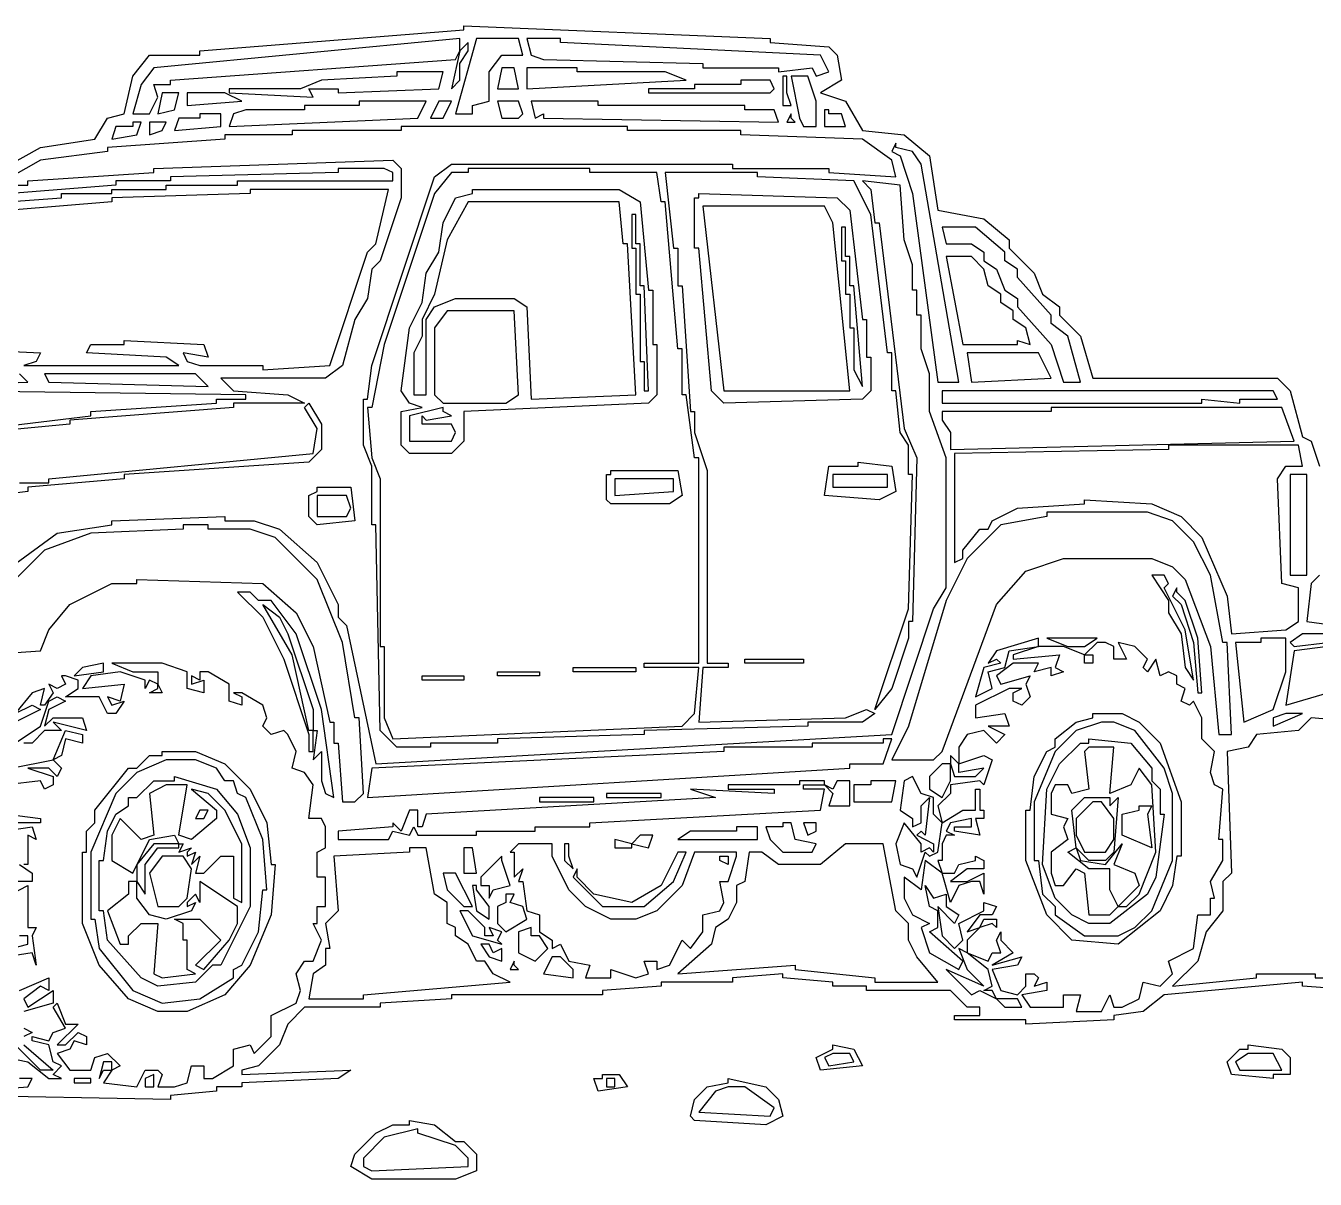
# Model space of a CAD drawing. Header units: millimetres. Extents: x 0 to 280, y -111 to 103.
# Drawn here: x 40.1 to 108.7, y 0.4 to 61.9 of the extents above; entities that cross this region are included whole.
import ezdxf

# ---------------------------------------------------------------- set-up
doc = ezdxf.new("R2010")
doc.units = ezdxf.units.MM
doc.layers.add('CAMISETA_4X4', color=7, linetype='CONTINUOUS')

msp = doc.modelspace()

# ---------------------------------------------------------------- linework, layer by layer
at = {"layer": 'CAMISETA_4X4', "color": 7}
for points in [[(38.852, 54.258), (40.861, 55.375), (43.764, 55.821), (44.434, 56.938), (45.327, 57.161), (45.774, 59.171), (46.667, 60.287), (49.346, 60.287), (49.346, 60.51), (63.413, 61.627), (63.413, 61.85), (79.713, 61.18), (79.713, 60.957), (82.839, 60.734), (83.285, 60.287), (83.509, 58.947), (82.392, 58.278), (83.732, 57.831), (84.625, 56.268), (86.858, 56.045), (88.198, 54.928), (88.644, 52.026), (91.1, 51.579), (92.44, 50.463), (92.44, 50.016), (93.78, 48.676), (94.226, 47.56), (95.12, 46.89), (95.12, 46.443), (96.236, 45.327), (96.906, 43.094), (106.73, 43.094), (107.4, 42.424), (108.07, 39.968), (108.517, 39.745), (108.963, 38.405)], [(39.298, 33.046), (41.754, 34.833), (44.657, 35.279), (44.657, 35.502), (50.686, 35.726), (50.686, 35.502), (52.249, 35.502), (53.589, 35.056), (55.598, 33.27), (56.715, 31.037), (56.715, 30.367), (57.161, 29.92), (58.724, 22.552), (86.188, 24.115), (88.421, 30.813), (89.091, 31.93), (89.091, 38.852), (88.198, 41.308), (88.198, 43.317), (87.751, 44.657), (87.751, 46.443), (87.528, 46.443), (87.528, 47.783), (87.305, 47.783), (87.305, 49.123), (86.858, 50.463), (86.635, 53.365), (84.625, 53.589), (85.072, 53.142), (85.295, 51.356), (85.518, 51.356), (86.858, 40.415), (87.528, 38.852), (87.305, 30.144), (87.081, 30.144), (87.081, 29.25), (86.188, 26.571), (85.295, 25.455), (87.081, 30.813), (87.305, 37.959), (87.081, 37.959), (87.081, 39.522), (86.635, 40.191), (86.411, 42.424), (86.188, 42.424), (86.188, 44.434), (85.965, 44.434), (85.072, 51.802), (84.179, 53.589), (79.043, 53.812), (79.043, 54.035), (74.131, 54.035), (74.577, 50.016), (74.801, 50.016), (74.801, 48.006), (75.024, 48.006), (75.47, 41.308), (75.694, 41.308), (75.694, 40.191), (76.364, 38.182), (76.364, 27.911), (77.48, 27.911), (77.48, 27.687), (76.14, 27.687), (75.917, 24.785), (83.732, 25.008), (84.848, 25.455), (85.295, 25.231), (84.625, 24.785), (81.722, 24.785), (81.722, 24.561), (73.014, 24.338), (73.014, 24.115), (65.199, 23.892), (65.199, 23.668), (61.627, 23.668), (61.627, 23.445), (59.841, 23.445), (58.947, 24.338), (58.724, 35.279), (58.501, 35.279), (58.501, 38.405), (58.054, 39.522), (58.054, 41.978), (58.278, 41.978), (58.501, 43.764), (61.85, 53.812), (62.743, 54.482), (77.703, 54.482), (77.703, 54.258), (82.839, 54.258), (82.839, 54.035), (86.411, 53.812), (86.188, 54.705), (84.625, 55.821), (78.15, 56.045), (78.15, 56.268), (72.121, 56.268), (72.121, 56.491), (60.064, 56.491), (60.064, 56.268), (54.258, 56.268), (54.258, 56.045), (50.686, 56.045), (50.686, 55.821), (44.434, 55.375), (44.434, 55.152), (40.861, 54.705), (39.298, 53.812)], [(39.298, 53.365), (40.191, 53.365), (40.191, 53.589), (46.89, 54.035), (46.89, 54.258), (59.617, 54.705), (60.064, 54.258), (60.064, 52.695), (58.947, 49.346), (58.501, 48.9), (58.278, 47.337), (57.608, 46.22), (56.938, 43.764), (56.045, 43.094), (50.463, 43.094), (51.132, 42.424), (54.035, 42.201), (54.928, 41.754), (51.132, 41.754), (51.132, 41.531), (42.424, 40.861), (42.424, 40.638), (37.735, 40.191)], [(39.075, 52.472), (41.978, 52.695), (41.978, 52.919), (44.657, 52.919), (44.657, 53.142), (47.56, 53.142), (47.56, 53.365), (51.356, 53.365), (51.356, 53.589), (59.617, 53.589), (59.617, 54.035), (59.171, 54.258), (56.715, 54.258), (56.715, 54.035), (47.783, 53.812), (47.783, 53.589), (44.88, 53.589), (44.88, 53.365), (39.298, 52.919)], [(36.396, 44.657), (40.861, 44.434), (40.638, 43.987), (39.968, 43.764), (48.23, 43.764), (47.56, 44.211), (43.317, 44.434), (43.541, 44.88), (45.327, 44.88), (45.327, 45.104), (49.569, 44.88), (49.793, 44.211), (48.453, 44.434), (48.676, 43.987), (49.346, 43.764), (52.695, 43.764), (52.695, 43.541), (56.268, 43.764), (58.278, 49.793), (58.724, 50.239), (59.394, 53.142), (52.026, 53.142), (52.026, 52.919), (44.657, 52.695), (44.657, 52.472), (39.298, 52.026)], [(33.493, 42.648), (40.191, 42.871), (39.745, 43.317)], [(36.172, 40.191), (43.541, 41.085), (43.541, 41.308), (50.239, 41.754), (50.239, 41.978), (51.802, 41.978), (51.802, 42.201), (35.726, 42.424)], [(39.745, 37.512), (41.308, 37.512), (41.308, 37.735), (55.375, 39.075), (55.598, 40.415), (54.928, 41.531), (55.152, 41.754), (55.821, 40.638), (55.821, 39.298), (55.152, 38.628), (45.327, 37.959), (45.327, 37.735), (40.191, 37.289), (40.191, 37.065), (36.619, 36.619)], [(37.735, 28.357), (40.861, 28.581), (41.308, 29.697), (42.424, 31.037), (44.657, 32.153), (45.997, 32.153), (45.997, 32.376), (52.695, 32.153), (54.482, 30.59), (55.375, 28.804), (56.268, 24.785), (56.491, 24.785), (56.491, 23.668), (56.715, 23.668), (56.938, 20.542), (57.608, 20.542), (58.054, 20.989), (57.831, 25.008), (57.608, 25.008), (56.938, 29.027), (55.598, 32.376), (53.365, 34.609), (52.026, 35.056), (49.793, 35.056), (49.793, 35.279), (48.453, 35.279), (48.453, 35.056), (43.541, 34.833), (41.085, 33.939), (39.298, 32.153)], [(108.963, 32.6), (108.517, 32.153), (108.293, 30.144), (109.856, 29.92)], [(39.075, 6.922), (40.191, 6.699), (41.308, 5.805), (41.978, 5.805), (41.531, 6.029), (41.978, 6.475), (41.531, 6.699), (41.308, 7.592), (40.415, 7.815), (40.415, 8.038), (41.308, 7.815), (41.531, 8.262), (42.201, 8.485), (41.531, 9.601), (41.754, 9.825), (42.201, 8.708), (42.871, 8.708), (41.754, 7.592), (42.201, 7.592), (42.871, 8.262), (43.317, 8.038), (43.317, 7.592), (42.648, 7.815), (42.424, 7.368), (41.754, 7.145), (42.424, 6.252), (43.541, 6.252), (43.764, 6.922), (44.434, 7.145), (45.104, 6.475), (44.657, 6.252), (44.657, 6.699), (44.211, 6.699), (43.987, 5.805), (44.211, 6.252), (44.657, 6.252), (44.211, 5.582), (45.997, 5.359), (46.443, 6.252), (47.113, 6.252), (47.337, 6.029), (47.113, 5.359), (48.006, 5.359), (48.676, 5.582), (48.9, 6.475), (49.569, 6.475), (49.569, 5.805), (50.016, 5.805), (51.132, 6.475), (51.132, 7.368), (52.026, 7.592), (52.249, 7.145), (53.142, 8.038), (53.142, 9.155), (54.482, 9.825), (54.705, 10.494), (54.482, 11.388), (54.928, 12.057), (55.375, 12.057), (55.821, 13.174), (55.375, 14.067), (55.598, 14.067), (55.598, 14.96), (56.045, 14.96), (56.045, 16.523), (55.598, 16.523), (55.598, 17.863), (56.045, 18.086), (56.045, 19.203), (55.821, 19.649), (55.152, 19.649), (55.375, 21.435), (54.928, 22.105), (54.258, 22.329), (54.482, 23.222), (54.035, 24.115), (53.812, 24.338), (53.142, 24.115), (52.695, 24.561), (52.919, 25.008), (52.695, 25.678), (51.579, 26.348), (51.132, 26.348), (51.579, 26.124), (51.579, 25.678), (50.909, 25.901), (50.909, 26.794), (49.793, 27.464), (49.346, 27.464), (49.346, 27.018), (48.9, 27.241), (48.9, 26.794), (49.569, 27.018), (49.569, 26.348), (48.676, 26.571), (48.676, 27.464), (47.337, 27.911), (44.657, 27.911), (45.774, 27.464), (47.113, 27.464), (47.113, 26.794), (46.667, 27.018), (46.443, 26.571), (46.443, 27.018), (45.104, 27.464), (43.541, 27.241), (43.094, 26.571), (45.327, 26.794), (45.104, 25.901), (44.434, 26.124), (44.657, 25.678), (45.327, 25.901), (44.88, 25.231), (44.434, 25.231), (43.987, 26.124), (42.201, 26.124), (42.871, 26.571), (42.871, 27.018), (42.201, 27.241), (41.978, 27.241), (42.201, 26.794), (41.754, 26.571), (41.308, 26.794), (41.531, 26.348), (41.085, 25.678), (40.861, 25.678), (41.085, 26.571), (40.415, 26.348), (39.522, 25.231), (40.415, 25.678), (40.861, 25.455), (39.522, 24.785)], [(39.522, 23.668), (40.861, 24.561), (41.308, 25.901), (41.754, 26.124), (42.201, 25.901), (41.308, 25.455), (41.085, 24.561), (41.531, 25.008), (43.094, 25.008), (43.317, 24.338), (41.531, 24.785), (41.978, 24.338), (41.085, 24.338), (40.415, 23.668), (39.968, 23.668)], [(111.196, 24.785), (108.517, 25.008), (107.847, 24.338), (105.614, 24.115), (105.167, 23.445), (104.051, 23.222), (104.274, 16.746), (103.828, 16.3), (103.828, 14.737), (102.935, 13.62), (102.488, 12.057), (101.148, 10.718), (105.614, 11.164), (105.614, 11.388), (108.74, 11.388), (108.74, 11.164), (110.303, 11.164)], [(39.298, 22.329), (41.531, 22.775), (42.201, 24.338), (43.094, 24.115), (43.094, 23.668), (42.201, 23.892), (41.978, 22.998), (41.531, 22.775), (41.978, 22.329), (41.754, 21.882), (41.308, 22.329), (40.191, 22.329), (41.531, 21.882), (41.531, 21.435), (41.085, 21.212), (40.861, 21.659), (39.075, 21.435)], [(39.075, 19.872), (40.861, 19.649), (40.861, 19.426), (39.075, 19.426)], [(38.852, 18.979), (40.415, 19.203), (40.638, 18.533), (40.191, 18.756), (40.191, 17.193), (39.968, 17.193)], [(39.745, 17.193), (40.415, 16.746), (40.415, 16.3), (38.852, 16.3)], [(39.298, 15.63), (40.191, 16.077), (40.191, 13.844), (40.638, 13.844), (40.415, 13.397), (40.638, 11.834), (40.415, 12.504), (39.075, 12.281)], [(39.298, 12.727), (40.191, 12.951), (40.191, 13.397), (39.745, 13.397)], [(111.196, 10.494), (108.07, 10.718), (108.07, 10.941), (100.702, 10.271), (99.585, 9.378), (98.022, 9.155), (98.022, 8.931), (93.333, 8.708), (93.333, 8.931), (89.537, 8.931), (89.537, 9.155), (90.877, 9.155), (90.877, 9.601), (90.207, 9.601), (89.314, 10.494), (84.848, 10.494), (84.848, 10.718), (83.062, 10.718), (83.062, 10.941), (80.383, 11.164), (80.383, 11.388), (77.703, 11.164), (77.703, 10.941), (73.907, 10.941), (73.907, 10.718), (70.781, 10.494), (70.781, 10.271), (62.743, 10.271), (62.743, 10.048), (58.947, 9.825), (58.947, 9.601), (54.928, 9.601), (54.035, 8.708), (53.589, 7.592), (52.472, 6.475), (51.579, 6.252), (51.579, 6.029), (57.384, 6.252), (56.715, 5.805), (51.579, 5.582), (51.579, 5.359), (50.239, 5.359), (50.239, 5.136), (47.783, 4.912), (47.783, 4.689), (36.396, 4.912)], [(39.745, 10.494), (41.308, 11.164), (41.308, 10.494), (40.861, 10.718), (39.968, 10.048), (40.191, 9.601), (41.531, 10.494), (41.531, 9.825), (39.968, 9.378)], [(39.968, 8.485), (40.415, 8.262), (39.968, 8.038)], [(39.968, 7.592), (41.531, 6.252), (40.861, 6.252), (39.298, 7.815)], [(37.065, 5.136), (40.191, 5.359), (40.415, 5.805), (39.745, 5.805)]]:
    msp.add_lwpolyline(points, dxfattribs=at)
for points in [[(63.19, 61.18), (46.89, 59.617), (46.22, 58.724), (45.774, 57.161), (46.667, 57.161), (47.113, 58.054), (46.89, 58.724), (47.783, 58.724), (47.783, 58.947), (62.967, 60.064), (63.19, 60.51)], [(64.083, 61.18), (62.967, 57.161), (63.86, 57.161), (63.86, 57.608), (64.753, 57.831), (64.753, 59.394), (65.423, 60.287), (66.539, 60.287), (66.316, 61.18)], [(66.762, 61.18), (66.986, 60.287), (67.656, 60.064), (76.14, 59.841), (76.14, 59.617), (80.159, 59.617), (80.159, 59.394), (81.946, 59.617), (82.169, 59.171), (82.839, 59.394), (82.392, 60.287), (68.549, 60.957), (68.549, 61.18)], [(63.636, 60.957), (63.19, 60.51), (62.743, 58.501), (63.19, 58.947), (63.19, 59.841), (63.636, 60.51)], [(59.841, 59.394), (59.841, 59.171), (55.821, 58.947), (54.705, 58.501), (50.909, 58.501), (50.909, 58.278), (55.375, 58.054), (55.152, 58.501), (56.715, 58.501), (56.715, 58.278), (62.073, 58.501), (62.297, 59.394)], [(65.423, 59.617), (65.199, 58.501), (66.316, 58.501), (66.093, 59.617)], [(66.762, 59.617), (66.762, 58.501), (75.247, 58.947), (74.131, 59.394), (69.442, 59.394), (69.442, 59.617)], [(80.606, 59.171), (80.383, 59.171), (80.383, 57.608), (80.829, 57.608), (80.606, 58.278)], [(80.829, 59.171), (81.276, 56.938), (81.499, 56.491), (82.169, 56.491), (82.169, 57.831), (81.722, 59.171)], [(78.15, 58.947), (78.15, 58.724), (75.694, 58.724), (75.694, 58.501), (73.238, 58.501), (73.238, 58.278), (79.713, 58.278), (79.936, 58.501), (79.713, 58.947)], [(47.337, 58.278), (47.113, 57.161), (48.006, 57.384), (48.23, 58.278)], [(48.676, 58.278), (48.676, 57.608), (51.579, 57.831), (50.686, 58.278)], [(57.831, 57.831), (57.831, 57.608), (54.928, 57.608), (54.928, 57.384), (51.802, 57.384), (51.132, 57.161), (50.909, 56.491), (60.957, 56.938), (61.404, 57.831)], [(62.073, 57.831), (61.627, 56.938), (62.297, 56.938), (62.743, 57.831)], [(65.199, 57.831), (65.423, 56.938), (66.316, 56.938), (66.539, 57.161), (66.316, 57.831)], [(66.986, 57.831), (67.209, 56.938), (67.656, 57.161), (67.656, 56.938), (80.159, 56.715), (79.936, 57.384), (78.373, 57.384), (78.373, 57.608), (70.558, 57.608), (70.558, 57.831)], [(49.346, 57.161), (49.346, 56.938), (48.23, 56.938), (48.006, 56.268), (50.463, 56.491), (50.463, 57.161)], [(80.829, 57.161), (80.606, 56.715), (81.053, 56.715), (80.829, 56.938)], [(82.839, 57.384), (82.616, 57.384), (82.616, 56.491), (83.732, 56.491), (83.509, 57.161), (82.839, 57.161)], [(45.774, 56.715), (45.774, 56.491), (44.88, 56.491), (44.657, 55.821), (45.997, 56.045), (46.22, 56.715)], [(46.667, 56.715), (46.667, 56.045), (47.337, 56.268), (47.56, 56.715)], [(86.411, 55.598), (86.188, 55.152), (86.635, 54.928), (87.305, 52.919), (88.644, 42.871), (89.761, 42.871), (87.751, 54.482), (87.305, 55.152), (86.411, 55.375)], [(63.636, 54.258), (63.636, 54.035), (62.743, 54.035), (61.85, 52.919), (59.171, 44.88), (58.501, 41.531), (58.278, 41.531), (58.501, 38.852), (58.947, 37.735), (58.947, 28.804), (59.171, 28.804), (59.171, 25.008), (59.617, 23.892), (75.024, 24.561), (75.694, 25.231), (75.917, 27.687), (73.014, 27.687), (73.014, 27.911), (75.917, 27.911), (75.917, 38.852), (75.694, 38.852), (75.247, 42.201), (75.024, 42.201), (75.024, 44.657), (74.801, 44.657), (74.131, 52.472), (73.907, 52.472), (73.684, 54.035), (70.112, 54.035), (70.112, 54.258)], [(63.86, 53.142), (71.675, 53.142), (72.791, 52.472), (73.238, 47.783), (73.461, 47.783), (73.461, 44.88), (73.684, 44.88), (73.684, 42.201), (73.238, 41.754), (63.413, 41.308), (63.413, 39.745), (62.743, 39.075), (60.51, 39.075), (60.064, 39.522), (60.064, 41.308), (61.18, 41.531), (60.51, 41.754), (60.064, 42.424), (60.51, 45.774), (61.18, 47.113), (61.404, 48.676), (62.073, 49.793), (62.297, 51.356), (62.967, 52.695), (63.86, 52.919)], [(75.917, 52.919), (83.285, 52.695), (83.955, 52.026), (84.625, 46.22), (84.848, 46.22), (84.848, 44.211), (85.072, 44.211), (85.072, 42.424), (84.625, 41.978), (77.257, 41.754), (76.587, 42.424), (75.917, 50.016), (75.694, 50.016), (75.694, 52.695), (75.917, 52.695)], [(63.636, 52.472), (62.52, 50.463), (61.85, 47.56), (61.18, 46.22), (61.18, 45.327), (60.734, 44.434), (60.734, 42.201), (61.404, 42.201), (61.404, 46.22), (61.85, 46.89), (62.967, 47.337), (66.093, 47.337), (66.762, 46.89), (66.986, 41.978), (72.568, 42.201), (72.121, 50.239), (71.898, 50.239), (71.675, 52.472)], [(76.14, 52.249), (77.257, 42.424), (83.955, 42.424), (83.062, 51.356), (82.616, 52.249)], [(72.568, 51.802), (72.344, 51.802), (72.344, 50.016), (72.568, 50.016), (72.568, 47.56), (72.791, 47.56), (72.791, 43.987), (73.014, 43.987), (73.014, 42.424), (73.238, 42.424), (73.014, 48.006), (72.791, 48.006), (72.791, 50.239), (72.568, 50.239)], [(83.732, 51.132), (83.509, 51.132), (83.509, 49.346), (83.732, 49.346), (83.732, 47.56), (83.955, 47.56), (83.955, 45.774), (84.179, 45.774), (84.179, 43.541), (84.625, 42.648), (84.179, 48.006), (83.955, 48.006), (83.955, 49.569), (83.732, 49.569)], [(88.868, 51.132), (89.091, 50.239), (90.431, 50.239), (91.1, 49.793), (91.1, 49.346), (91.77, 48.9), (92.217, 47.783), (92.887, 47.337), (92.887, 46.89), (94.673, 44.88), (95.343, 42.871), (96.236, 42.871), (95.566, 45.327), (94.673, 45.997), (94.673, 46.443), (92.887, 48.453), (92.887, 48.9), (92.217, 49.346), (92.217, 49.793), (90.654, 51.132)], [(89.091, 49.569), (89.984, 44.88), (92.887, 44.88), (92.887, 45.104), (93.557, 44.88), (93.333, 45.774), (92.663, 46.22), (92.663, 46.667), (91.994, 47.113), (91.994, 47.56), (91.324, 48.006), (91.1, 48.9), (90.431, 49.569)], [(62.52, 46.667), (61.85, 45.774), (61.85, 42.201), (62.297, 41.754), (65.646, 41.754), (66.316, 42.201), (66.093, 46.667)], [(90.207, 44.434), (90.431, 42.871), (94.673, 43.094), (94.003, 44.434)], [(41.085, 43.317), (41.308, 42.871), (49.793, 42.648), (49.123, 43.317)], [(88.868, 42.424), (88.868, 41.754), (102.711, 41.754), (102.711, 41.978), (104.721, 41.754), (104.721, 41.978), (106.73, 41.978), (106.507, 42.424)], [(62.297, 41.531), (60.51, 41.085), (60.51, 39.745), (62.743, 39.745), (62.967, 40.191), (62.743, 40.638), (61.18, 40.638), (61.18, 41.085), (61.404, 40.861), (62.743, 41.085), (62.297, 41.308)], [(94.673, 41.531), (94.673, 41.308), (88.868, 41.308), (88.868, 40.861), (89.314, 40.191), (89.314, 39.298), (107.624, 39.745), (106.954, 41.531)], [(100.925, 39.522), (100.925, 39.298), (89.537, 39.075), (89.537, 33.27), (89.984, 33.493), (89.984, 33.939), (90.877, 35.056), (91.324, 35.056), (91.547, 35.502), (92.887, 36.172), (96.459, 36.396), (96.459, 36.619), (100.032, 36.396), (101.595, 35.726), (102.711, 34.609), (104.051, 31.483), (104.274, 29.474), (107.177, 29.697), (107.847, 30.144), (107.847, 31.93), (106.954, 32.153), (106.73, 37.735), (107.177, 38.405), (108.07, 38.405), (107.847, 39.522)], [(84.402, 38.628), (86.188, 38.405), (86.411, 37.065), (85.518, 36.619), (82.616, 36.842), (82.839, 38.405), (84.402, 38.405)], [(71.228, 38.182), (74.801, 38.182), (75.024, 36.842), (74.354, 36.396), (71.228, 36.396), (71.005, 36.619), (71.005, 37.959), (71.228, 37.959)], [(83.062, 37.959), (83.062, 37.289), (85.965, 37.289), (85.965, 37.959)], [(107.4, 37.959), (107.4, 32.6), (108.293, 32.6), (108.293, 37.959)], [(55.598, 37.289), (57.384, 37.289), (57.608, 35.502), (55.598, 35.279), (55.152, 35.726), (55.152, 36.842), (55.598, 37.065)], [(71.451, 37.735), (71.451, 36.842), (74.577, 37.065), (74.577, 37.735)], [(55.598, 36.842), (55.598, 35.726), (57.161, 35.726), (57.384, 36.172), (57.161, 36.842)], [(94.45, 35.949), (94.45, 35.726), (91.994, 35.279), (90.207, 33.493), (89.091, 31.26), (87.081, 24.561), (86.188, 22.775), (88.421, 22.775), (88.868, 23.222), (91.77, 31.037), (93.333, 32.823), (95.343, 33.493), (100.032, 33.493), (101.148, 33.046), (101.818, 32.376), (103.158, 28.804), (103.604, 24.115), (104.274, 24.115), (104.051, 29.027), (103.828, 29.027), (103.158, 32.6), (102.265, 34.386), (101.148, 35.502), (99.809, 35.949)], [(100.032, 32.6), (100.925, 31.26), (100.925, 30.59), (101.595, 29.474), (101.818, 27.687), (102.265, 27.018), (101.818, 29.697), (100.702, 31.93), (100.925, 32.153), (100.702, 32.6)], [(51.356, 31.707), (52.695, 30.367), (53.812, 28.134), (55.152, 24.115), (55.152, 23.222), (55.375, 23.222), (55.375, 24.338), (55.152, 24.338), (54.258, 28.357), (52.695, 31.037), (53.589, 30.367), (54.035, 29.474), (55.375, 25.455), (55.375, 24.338), (55.598, 24.338), (55.375, 22.775), (55.821, 23.222), (55.821, 21.659), (56.045, 20.989), (56.491, 20.766), (55.821, 25.455), (54.482, 29.474), (53.142, 31.26), (52.472, 31.26), (52.026, 31.707)], [(101.372, 31.93), (101.148, 31.483), (101.595, 31.037), (102.265, 29.027), (102.488, 26.348), (102.711, 26.348), (102.488, 29.25), (101.818, 31.26), (101.372, 31.707)], [(97.129, 29.027), (96.459, 28.357), (95.343, 28.804), (94.003, 28.804), (92.663, 28.357), (92.663, 28.134), (95.12, 28.357), (94.896, 27.687), (95.343, 27.464), (94.673, 27.241), (94.673, 27.687), (93.78, 27.464), (94.003, 27.911), (92.663, 27.911), (91.77, 27.241), (91.994, 26.794), (93.557, 27.241), (93.333, 26.794), (93.557, 26.124), (93.11, 25.678), (92.663, 25.901), (92.663, 26.348), (93.11, 26.571), (92.44, 26.571), (90.654, 25.678), (90.654, 25.008), (92.217, 25.231), (92.44, 24.561), (91.324, 24.561), (92.217, 24.115), (91.77, 23.668), (91.1, 24.338), (90.207, 24.115), (89.761, 23.445), (89.761, 22.552), (89.314, 22.998), (89.314, 22.552), (88.868, 22.552), (88.198, 21.882), (88.198, 21.212), (88.868, 20.766), (89.314, 21.659), (89.314, 22.552), (89.537, 21.882), (90.654, 21.882), (91.1, 22.329), (89.761, 22.105), (89.761, 22.552), (91.1, 22.998), (91.547, 22.775), (91.1, 21.435), (90.877, 21.659), (89.314, 21.435), (89.314, 20.989), (88.644, 20.319), (88.868, 19.426), (88.421, 19.872), (88.421, 20.766), (87.751, 20.989), (87.305, 21.882), (86.858, 21.659), (86.635, 20.096), (87.305, 19.649), (87.305, 19.203), (87.751, 19.426), (87.751, 20.319), (88.198, 20.766), (87.974, 18.756), (87.751, 18.979), (87.528, 18.756), (88.421, 18.309), (88.421, 17.863), (88.198, 18.086), (87.751, 17.863), (87.751, 18.309), (86.858, 19.426), (86.411, 18.309), (86.635, 17.193), (87.305, 16.97), (87.528, 16.523), (87.974, 17.863), (88.198, 17.64), (88.644, 17.863), (88.868, 19.426), (89.984, 20.096), (90.654, 20.096), (90.654, 21.212), (90.877, 21.212), (90.877, 20.096), (91.1, 20.096), (91.1, 19.649), (90.654, 19.649), (90.877, 18.756), (89.537, 18.979), (89.537, 19.203), (90.431, 19.203), (90.431, 19.649), (89.314, 19.426), (89.091, 18.979), (89.537, 18.756), (89.091, 18.756), (88.868, 18.309), (88.868, 17.416), (88.644, 17.416), (88.868, 16.746), (87.974, 17.416), (87.751, 15.853), (86.858, 16.523), (86.858, 15.407), (87.305, 14.514), (88.198, 14.067), (87.751, 13.844), (88.198, 12.504), (89.761, 11.611), (89.984, 12.057), (88.198, 13.62), (88.644, 13.844), (88.644, 14.737), (88.198, 14.96), (87.974, 16.077), (88.421, 15.407), (89.091, 15.63), (89.091, 14.96), (89.761, 14.514), (89.537, 14.067), (88.644, 14.96), (88.868, 13.397), (89.537, 12.727), (89.984, 13.174), (89.761, 14.067), (91.1, 14.737), (91.1, 15.183), (91.77, 14.96), (91.547, 14.514), (90.877, 14.514), (90.207, 13.62), (90.877, 13.844), (91.1, 14.29), (91.77, 14.29), (91.77, 13.844), (91.547, 14.067), (90.877, 13.844), (90.207, 13.174), (90.207, 12.504), (89.761, 12.727), (90.207, 11.611), (91.1, 10.718), (89.091, 11.611), (90.431, 10.271), (90.877, 10.494), (91.77, 10.048), (91.547, 10.494), (91.1, 10.494), (91.547, 10.718), (91.324, 11.611), (90.207, 12.504), (91.324, 12.057), (91.547, 12.504), (91.994, 12.504), (91.77, 13.174), (91.994, 13.62), (91.994, 13.174), (92.663, 12.504), (91.547, 11.834), (93.11, 12.281), (92.887, 11.834), (91.547, 11.611), (91.994, 10.494), (92.887, 10.271), (93.333, 10.718), (93.333, 11.388), (93.78, 11.388), (94.003, 11.164), (93.78, 10.718), (94.45, 10.941), (94.45, 10.494), (93.11, 10.271), (93.557, 9.601), (95.343, 9.601), (95.343, 10.271), (96.236, 10.271), (96.013, 9.378), (97.352, 9.378), (97.799, 10.271), (98.022, 9.601), (98.469, 9.601), (99.362, 10.048), (99.585, 10.941), (100.478, 10.718), (101.148, 11.388), (100.925, 12.057), (102.265, 12.727), (102.488, 14.514), (103.158, 14.514), (103.158, 15.407), (103.381, 15.407), (103.158, 16.3), (103.828, 17.416), (103.828, 18.533), (103.604, 18.533), (103.828, 21.212), (103.381, 21.435), (103.158, 22.105), (103.381, 23.222), (102.711, 23.892), (102.711, 25.008), (102.265, 25.901), (102.041, 25.678), (101.595, 25.901), (101.818, 26.571), (101.372, 26.794), (101.372, 27.241), (100.925, 27.464), (100.478, 27.241), (100.255, 28.134), (99.809, 27.464), (99.585, 27.687), (99.809, 28.134), (99.139, 28.804), (98.246, 29.027), (98.692, 28.134), (98.022, 28.134), (98.022, 28.804), (97.576, 29.027)], [(94.003, 29.25), (91.77, 28.581), (91.324, 27.911), (91.77, 28.134), (91.994, 27.911), (91.1, 27.687), (90.654, 26.124), (91.547, 26.571), (91.324, 27.464), (92.217, 27.687), (92.44, 28.581), (94.003, 28.804)], [(94.45, 29.25), (95.566, 28.804), (96.459, 28.804), (97.129, 29.25)], [(105.837, 29.25), (105.837, 29.027), (104.498, 29.027), (104.944, 24.785), (106.507, 25.455), (107.177, 27.464), (107.177, 29.25)], [(108.07, 29.474), (107.4, 29.027), (107.624, 28.804), (109.41, 29.027), (109.41, 28.804), (107.624, 28.581), (107.177, 25.678), (109.41, 26.348), (109.41, 27.241), (109.633, 27.241), (109.41, 29.474)], [(96.459, 28.357), (96.906, 28.357), (96.906, 27.911), (96.459, 27.911)], [(44.211, 27.911), (43.094, 27.687), (42.648, 27.241), (44.211, 27.464)], [(69.219, 27.687), (72.568, 27.687), (72.568, 27.464), (69.219, 27.464)], [(78.373, 28.134), (81.499, 28.134), (81.499, 27.911), (78.373, 27.911)], [(47.113, 26.794), (47.337, 26.348), (46.667, 26.348), (47.113, 26.571)], [(61.18, 27.241), (63.413, 27.241), (63.413, 27.018), (61.18, 27.018)], [(65.199, 27.464), (67.432, 27.464), (67.432, 27.241), (65.199, 27.241)], [(96.906, 25.231), (98.469, 25.231), (99.362, 24.785), (100.478, 23.668), (101.595, 20.542), (101.595, 17.64), (101.372, 17.64), (101.148, 16.077), (100.478, 14.737), (98.246, 12.951), (95.789, 13.174), (94.45, 14.514), (93.333, 17.416), (93.333, 20.096), (93.557, 20.096), (93.78, 21.882), (94.45, 23.222), (94.896, 23.445), (94.896, 23.892), (96.013, 24.785), (96.906, 25.008)], [(97.352, 24.785), (96.013, 24.338), (94.896, 23.222), (93.78, 20.542), (93.78, 17.416), (94.003, 17.416), (94.226, 15.63), (94.896, 14.96), (94.896, 14.514), (96.459, 13.397), (98.246, 13.397), (99.139, 13.844), (100.032, 14.737), (101.148, 17.416), (101.148, 20.989), (100.702, 22.329), (99.139, 24.338), (98.022, 24.785)], [(107.177, 25.231), (106.507, 25.008), (106.507, 24.561), (108.07, 25.231)], [(85.742, 23.892), (85.742, 23.668), (81.946, 23.668), (81.946, 23.445), (77.257, 23.445), (77.257, 23.222), (58.501, 22.329), (58.278, 20.766), (83.955, 22.329), (83.955, 22.552), (85.742, 22.552), (86.188, 23.892)], [(96.683, 23.892), (98.915, 23.668), (100.032, 22.329), (100.032, 21.659), (100.478, 21.212), (100.478, 19.872), (100.702, 19.872), (100.255, 16.523), (99.809, 15.63), (97.799, 14.067), (96.683, 14.067), (95.789, 14.514), (94.896, 15.407), (94.226, 17.193), (94.45, 21.212), (95.12, 22.552), (96.236, 23.668), (96.683, 23.668)], [(96.683, 23.445), (96.459, 23.222), (96.683, 21.212), (95.789, 20.989), (95.566, 21.435), (94.896, 21.435), (94.673, 20.989), (94.673, 19.872), (95.566, 19.649), (95.343, 19.203), (95.566, 18.533), (94.673, 17.863), (94.673, 16.746), (94.896, 16.077), (95.343, 16.077), (96.013, 16.97), (96.459, 16.746), (96.683, 14.514), (97.799, 14.514), (98.246, 14.96), (97.799, 15.853), (97.799, 16.97), (96.683, 16.97), (95.566, 17.863), (96.013, 18.086), (95.789, 20.096), (96.459, 20.766), (97.799, 20.766), (97.799, 20.319), (98.246, 20.766), (98.022, 17.863), (97.576, 17.416), (96.683, 17.416), (96.013, 18.086), (96.236, 17.416), (97.576, 17.193), (98.469, 18.309), (98.022, 17.193), (99.139, 16.746), (99.362, 16.077), (98.246, 14.96), (98.692, 14.96), (99.362, 15.63), (100.255, 17.863), (100.032, 21.435), (99.362, 22.329), (98.915, 21.435), (97.799, 20.989), (98.022, 23.445)], [(47.337, 23.222), (49.123, 23.222), (50.686, 22.552), (52.026, 21.212), (52.919, 19.426), (53.142, 17.193), (53.365, 17.193), (53.142, 14.514), (52.026, 11.834), (50.686, 10.271), (48.676, 9.378), (47.113, 9.378), (45.55, 10.048), (43.987, 11.834), (43.094, 14.067), (43.094, 17.863), (43.317, 17.863), (43.317, 18.979), (43.764, 19.426), (43.764, 20.096), (45.55, 22.329), (45.997, 22.329), (46.667, 22.998), (47.337, 22.998)], [(47.56, 22.775), (45.997, 22.105), (44.88, 20.989), (43.541, 17.863), (43.541, 14.29), (43.764, 14.29), (43.987, 12.727), (45.774, 10.494), (47.337, 9.825), (49.346, 10.048), (51.132, 11.164), (51.132, 11.611), (51.579, 11.834), (52.472, 13.62), (52.695, 15.853), (52.919, 15.853), (52.695, 18.533), (51.802, 20.766), (51.356, 20.989), (51.132, 21.659), (50.686, 21.659), (50.239, 22.329), (49.123, 22.775)], [(48.006, 21.882), (50.239, 21.212), (51.356, 19.872), (52.026, 18.086), (52.026, 14.96), (50.463, 11.834), (50.016, 11.834), (49.123, 10.941), (47.113, 10.718), (46.22, 11.164), (44.434, 13.174), (44.211, 14.737), (43.987, 14.737), (43.987, 17.416), (44.211, 17.416), (44.434, 18.979), (44.88, 19.872), (45.55, 20.319), (45.55, 20.766), (45.997, 20.766), (46.89, 21.659), (48.006, 21.659)], [(47.56, 21.435), (46.667, 20.989), (46.89, 18.756), (46.22, 18.533), (45.104, 19.649), (44.657, 18.756), (44.657, 17.416), (45.774, 16.746), (46.667, 18.533), (48.006, 18.756), (48.23, 18.309), (46.89, 18.309), (45.997, 17.193), (45.997, 16.3), (45.55, 16.3), (45.55, 15.63), (44.434, 14.737), (45.104, 12.951), (45.55, 12.951), (45.55, 13.397), (46.22, 14.067), (47.113, 14.067), (46.89, 11.388), (47.337, 11.164), (49.123, 11.388), (48.676, 11.611), (48.676, 13.174), (48.453, 13.174), (48.453, 14.067), (48.006, 14.29), (49.346, 14.29), (50.463, 13.174), (49.123, 11.834), (49.569, 11.611), (50.909, 13.174), (51.356, 14.067), (51.356, 14.96), (49.346, 16.3), (49.346, 15.183), (49.123, 15.63), (48.676, 15.183), (48.676, 14.96), (49.123, 15.183), (48.9, 14.737), (47.56, 14.29), (46.667, 14.514), (45.997, 15.407), (45.997, 16.3), (46.443, 15.63), (46.443, 17.193), (47.113, 18.086), (48.23, 18.086), (48.23, 18.309), (48.453, 18.309), (48.23, 17.863), (48.9, 18.086), (48.676, 17.863), (48.676, 17.64), (49.123, 17.863), (48.9, 17.193), (49.346, 17.64), (49.123, 16.746), (49.569, 16.746), (50.463, 17.64), (51.132, 17.64), (51.132, 15.407), (51.579, 15.183), (51.579, 18.309), (50.686, 20.096), (49.793, 20.989), (48.9, 21.212), (50.239, 20.096), (50.239, 19.649), (48.9, 18.533), (48.23, 18.756), (48.676, 21.435)], [(81.276, 21.659), (81.276, 21.435), (77.48, 21.435), (77.48, 21.212), (79.936, 21.212), (79.936, 20.989), (75.47, 21.212), (76.81, 20.766), (61.404, 19.872), (61.18, 19.203), (60.957, 19.203), (60.957, 20.096), (60.51, 20.096), (60.064, 18.979), (59.617, 19.426), (59.617, 19.203), (56.715, 18.979), (56.715, 18.533), (59.394, 18.533), (59.617, 18.979), (60.51, 18.756), (60.734, 19.203), (60.957, 18.756), (64.083, 18.756), (64.083, 18.979), (67.209, 18.979), (67.209, 19.203), (70.112, 19.203), (70.112, 19.426), (82.392, 20.096), (82.616, 21.212), (81.499, 21.212), (81.499, 21.435), (82.616, 21.435), (82.616, 21.659)], [(83.285, 21.659), (83.062, 21.212), (82.616, 21.435), (83.062, 20.989), (82.839, 20.319), (83.955, 20.319), (83.955, 21.659)], [(85.072, 21.659), (85.072, 21.435), (84.179, 21.435), (84.179, 20.542), (86.188, 20.542), (86.411, 21.659)], [(67.432, 20.766), (67.432, 20.542), (70.335, 20.542), (70.335, 20.766)], [(71.005, 20.989), (71.005, 20.766), (73.907, 20.766), (73.907, 20.989)], [(49.346, 20.096), (49.123, 19.649), (49.569, 19.649), (49.793, 20.096)], [(96.906, 20.542), (96.013, 19.649), (96.013, 18.756), (96.459, 17.863), (97.576, 17.863), (98.022, 18.533), (98.022, 19.649), (97.352, 20.542)], [(99.362, 20.319), (100.032, 20.319), (99.809, 19.872), (100.032, 18.086), (98.469, 18.756), (98.469, 19.872), (99.362, 20.096)], [(80.383, 19.426), (80.383, 19.203), (79.49, 19.203), (79.713, 18.533), (80.383, 17.863), (81.946, 17.863), (82.169, 18.309), (81.053, 18.533), (80.829, 19.426)], [(81.499, 19.426), (81.722, 18.756), (82.169, 18.979), (82.169, 19.426)], [(72.791, 18.756), (72.344, 18.309), (71.451, 18.533), (71.451, 18.086), (72.344, 18.086), (72.344, 18.309), (73.238, 18.086), (73.461, 18.756)], [(77.927, 19.203), (77.927, 18.979), (75.47, 18.979), (74.801, 18.533), (79.043, 18.533), (79.043, 19.203)], [(60.51, 18.086), (60.51, 17.863), (56.491, 17.64), (56.715, 14.737), (56.045, 14.067), (56.268, 12.727), (56.045, 12.727), (56.045, 11.834), (55.375, 11.388), (55.152, 10.048), (58.054, 10.048), (58.054, 10.271), (65.869, 10.941), (64.976, 11.388), (64.53, 12.057), (64.083, 12.057), (63.636, 12.951), (62.967, 13.397), (62.967, 13.844), (62.52, 14.067), (62.52, 15.183), (61.85, 15.63), (61.404, 18.086)], [(63.413, 18.086), (63.413, 16.746), (64.083, 16.746), (63.86, 18.086)], [(66.316, 18.309), (65.869, 17.863), (66.093, 17.863), (66.093, 16.523), (66.539, 16.97), (66.316, 16.3), (66.539, 16.3), (66.762, 14.737), (67.432, 14.514), (67.432, 13.62), (68.102, 13.174), (68.102, 12.727), (68.549, 12.951), (68.995, 12.057), (70.112, 11.834), (69.888, 11.164), (71.228, 11.164), (71.228, 11.611), (72.568, 11.164), (73.238, 11.388), (73.014, 12.057), (73.684, 12.057), (73.684, 11.611), (74.354, 11.834), (75.024, 13.174), (75.47, 12.727), (76.14, 13.62), (76.14, 14.514), (77.033, 14.737), (77.257, 15.183), (77.033, 16.3), (77.48, 16.3), (77.927, 17.64), (77.927, 17.863), (75.694, 17.863), (75.024, 16.077), (73.684, 14.737), (72.568, 14.29), (71.228, 14.29), (69.888, 14.96), (68.995, 15.853), (68.102, 17.64), (68.102, 18.309)], [(68.995, 18.309), (68.772, 18.309), (68.772, 17.416), (69.219, 16.97), (68.995, 17.64)], [(74.801, 17.863), (73.907, 16.077), (72.344, 15.183), (70.335, 15.63), (69.442, 16.523), (69.442, 16.97), (69.219, 16.523), (70.781, 14.96), (73.014, 14.96), (74.577, 16.3), (75.247, 17.863)], [(83.732, 18.309), (82.392, 17.193), (80.159, 17.193), (79.266, 17.863), (78.596, 17.863), (78.373, 16.3), (77.927, 16.077), (77.927, 15.183), (77.48, 14.29), (76.81, 13.844), (76.587, 12.951), (74.801, 11.388), (81.053, 11.834), (81.053, 11.611), (85.295, 11.164), (85.295, 10.941), (88.644, 10.941), (87.528, 12.281), (87.081, 13.174), (87.081, 14.067), (86.411, 14.737), (85.742, 18.309)], [(47.337, 17.64), (46.667, 16.746), (47.113, 14.96), (48.23, 14.96), (48.676, 15.407), (48.9, 16.97), (48.453, 17.64)], [(65.423, 17.64), (64.306, 16.523), (64.306, 16.077), (64.753, 16.077), (64.753, 15.407), (64.976, 15.853), (65.869, 16.077), (65.423, 17.416)], [(77.033, 17.64), (77.48, 17.64), (77.48, 17.193), (77.033, 17.416)], [(90.654, 17.64), (91.1, 17.416), (91.1, 16.97), (90.207, 16.97), (89.314, 16.3), (90.207, 16.3), (91.1, 16.746), (91.1, 15.63), (90.877, 16.3), (90.431, 16.3), (89.761, 16.077), (89.314, 15.183), (88.868, 16.746), (89.537, 16.746), (89.761, 17.193), (90.654, 17.416)], [(62.297, 16.746), (62.52, 15.853), (63.413, 14.96), (63.86, 14.96), (62.967, 16.746)], [(64.083, 16.077), (63.86, 16.077), (64.083, 14.737), (64.753, 14.29), (64.753, 14.96), (64.083, 15.853)], [(65.646, 15.63), (65.646, 15.183), (65.199, 14.96), (65.199, 14.067), (65.646, 13.62), (66.762, 14.29), (66.539, 14.96), (65.869, 15.183), (66.093, 15.63)], [(63.19, 14.737), (63.86, 13.397), (65.423, 12.951), (65.199, 13.174), (65.423, 13.62), (64.753, 13.844), (64.976, 13.397), (64.53, 13.397), (64.53, 13.844), (63.636, 14.737)], [(66.986, 13.844), (66.316, 13.62), (66.316, 12.504), (67.209, 12.057), (67.879, 12.727), (67.432, 13.397), (66.986, 13.397)], [(64.306, 12.951), (64.753, 12.281), (65.423, 12.057), (65.423, 12.727), (64.976, 12.504), (64.753, 12.951)], [(66.093, 12.057), (65.869, 11.611), (66.316, 11.611), (66.093, 11.834)], [(68.102, 12.281), (67.656, 11.388), (69.219, 11.164), (69.219, 11.611), (68.549, 12.281)], [(91.77, 10.048), (92.217, 9.601), (93.11, 9.601), (92.887, 10.048)], [(83.062, 7.592), (84.179, 7.368), (84.625, 6.475), (82.392, 6.252), (82.169, 6.922), (83.062, 7.368)], [(105.167, 7.592), (106.954, 7.368), (107.4, 6.922), (107.4, 6.029), (106.507, 6.029), (106.507, 5.805), (104.274, 6.029), (104.051, 6.699), (104.721, 7.368), (105.167, 7.368)], [(83.062, 7.145), (82.616, 6.922), (82.839, 6.475), (84.179, 6.699), (83.955, 7.145)], [(105.167, 7.145), (104.498, 6.699), (104.721, 6.252), (106.954, 6.252), (106.507, 7.145)], [(42.648, 5.805), (42.648, 5.582), (43.541, 5.582), (43.541, 5.805)], [(46.89, 6.029), (46.443, 5.805), (46.443, 5.359), (46.89, 5.359)], [(70.781, 6.029), (71.675, 6.029), (72.121, 5.359), (70.558, 5.136), (70.335, 5.805), (70.781, 5.805)], [(71.005, 5.805), (71.005, 5.359), (71.451, 5.359), (71.451, 5.805)], [(77.48, 5.805), (79.49, 5.359), (80.159, 4.689), (80.383, 3.796), (79.49, 3.349), (75.694, 3.573), (75.47, 3.796), (75.694, 4.689), (76.364, 5.359), (77.48, 5.582)], [(77.48, 5.359), (76.81, 5.136), (75.917, 4.019), (79.713, 3.796), (79.936, 4.242), (78.373, 5.359)], [(60.51, 3.573), (61.85, 3.349), (62.967, 2.456), (63.413, 2.456), (64.083, 1.786), (64.083, 0.893), (62.967, 0.447), (58.501, 0.447), (57.384, 1.116), (57.608, 1.786), (58.724, 2.903), (59.617, 3.349), (60.51, 3.349)], [(60.957, 3.126), (59.171, 2.679), (58.054, 1.563), (58.054, 1.116), (58.501, 0.893), (63.636, 1.116), (63.636, 1.563), (62.967, 2.233), (60.957, 2.903)]]:
    msp.add_lwpolyline(points, close=True, dxfattribs=at)

doc.saveas('drawing.dxf')
